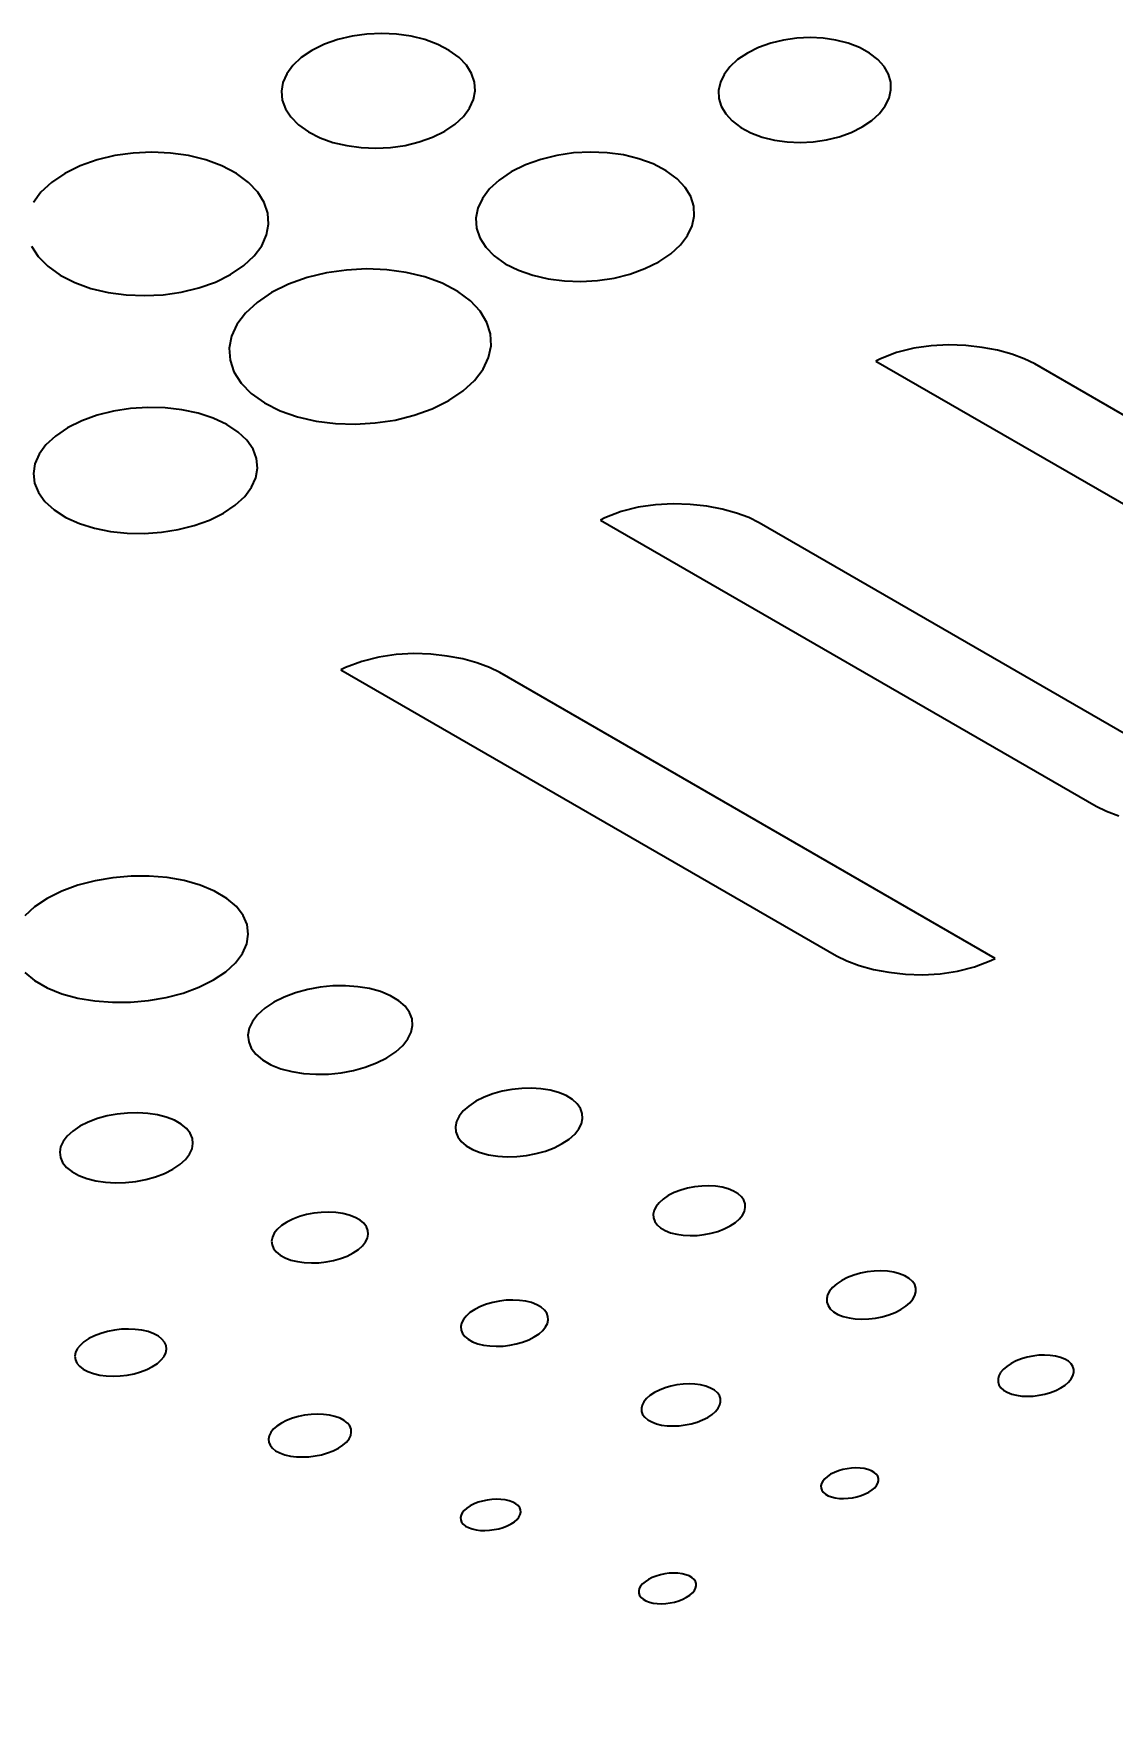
# Model space of a CAD drawing. Header units: inches. Extents: x 5 to 105, y 0 to 80.
# Drawn here: x 66.1529 to 66.3777, y 50.6695 to 51.0174 of the extents above; entities that cross this region are included whole.
import ezdxf

# ---------------------------------------------------------------- set-up
doc = ezdxf.new("R2010")
doc.units = ezdxf.units.IN
doc.header["$MEASUREMENT"] = 0
doc.layers.add('LABEL', color=2, linetype='Continuous')
doc.styles.add('Arial', font='arial.ttf')

msp = doc.modelspace()

# ---------------------------------------------------------------- linework, layer by layer
at = {"layer": 'LABEL'}
for p, q in [((66.21632, 51.01615), (66.21352, 51.01516)), ((66.21929, 51.01685), (66.21632, 51.01615)), ((66.22235, 51.01727), (66.21929, 51.01685)), ((66.22546, 51.01741), (66.22235, 51.01727)), ((66.22855, 51.01726), (66.22546, 51.01741)), ((66.23157, 51.01684), (66.22855, 51.01726)), ((66.23444, 51.01612), (66.23157, 51.01684)), ((66.23713, 51.01513), (66.23444, 51.01612)), ((66.30916, 51.01603), (66.3065, 51.01538)), ((66.31191, 51.01642), (66.30916, 51.01603)), ((66.31468, 51.01654), (66.31191, 51.01642)), ((66.31742, 51.01641), (66.31468, 51.01654)), ((66.32008, 51.01603), (66.31742, 51.01641)), ((66.32261, 51.01538), (66.32008, 51.01603)), ((66.20872, 51.01239), (66.20698, 51.01075)), ((66.21094, 51.01388), (66.20872, 51.01239)), ((66.21352, 51.01516), (66.21094, 51.01388)), ((66.23955, 51.01385), (66.23713, 51.01513)), ((66.24157, 51.01237), (66.23955, 51.01385)), ((66.24312, 51.01076), (66.24157, 51.01237)), ((66.30162, 51.01332), (66.2996, 51.01196)), ((66.30397, 51.01448), (66.30162, 51.01332)), ((66.3065, 51.01538), (66.30397, 51.01448)), ((66.32496, 51.01448), (66.32261, 51.01538)), ((66.32706, 51.01332), (66.32496, 51.01448)), ((66.32881, 51.01197), (66.32706, 51.01332)), ((66.20571, 51.00901), (66.20491, 51.0072)), ((66.20698, 51.01075), (66.20571, 51.00901)), ((66.24418, 51.00904), (66.24312, 51.01076)), ((66.24478, 51.00725), (66.24418, 51.00904)), ((66.29678, 51.00888), (66.296, 51.00723)), ((66.29798, 51.01046), (66.29678, 51.00888)), ((66.2996, 51.01196), (66.29798, 51.01046)), ((66.33012, 51.01049), (66.32881, 51.01197)), ((66.33101, 51.00892), (66.33012, 51.01049)), ((66.33147, 51.00728), (66.33101, 51.00892)), ((66.20491, 51.0072), (66.2046, 51.00536)), ((66.2046, 51.00536), (66.20476, 51.00353)), ((66.24457, 51.00361), (66.24491, 51.00543)), ((66.24491, 51.00543), (66.24478, 51.00725)), ((66.296, 51.00723), (66.29564, 51.00555)), ((66.29564, 51.00555), (66.2957, 51.00388)), ((66.33114, 51.00395), (66.33151, 51.00562)), ((66.33151, 51.00562), (66.33147, 51.00728)), ((66.20476, 51.00353), (66.2054, 51.00173)), ((66.24376, 51.00182), (66.24457, 51.00361)), ((66.2957, 51.00388), (66.29619, 51.00224)), ((66.29619, 51.00224), (66.29711, 51.00066)), ((66.32916, 51.00075), (66.33035, 51.00232)), ((66.33035, 51.00232), (66.33114, 51.00395)), ((66.2054, 51.00173), (66.20652, 51)), ((66.20652, 51), (66.20812, 50.99838)), ((66.20812, 50.99838), (66.2102, 50.99691)), ((66.23859, 50.99703), (66.24077, 50.9985)), ((66.24077, 50.9985), (66.2425, 51.00011)), ((66.2425, 51.00011), (66.24376, 51.00182)), ((66.29711, 51.00066), (66.29846, 50.99918)), ((66.29846, 50.99918), (66.30024, 50.99784)), ((66.32554, 50.99792), (66.32755, 50.99927)), ((66.32755, 50.99927), (66.32916, 51.00075)), ((66.2102, 50.99691), (66.21264, 50.99567)), ((66.21264, 50.99567), (66.21532, 50.99471)), ((66.23328, 50.99479), (66.23605, 50.99577)), ((66.23605, 50.99577), (66.23859, 50.99703)), ((66.30024, 50.99784), (66.30236, 50.9967)), ((66.30236, 50.9967), (66.30471, 50.99582)), ((66.30471, 50.99582), (66.30724, 50.9952)), ((66.30724, 50.9952), (66.30989, 50.99482)), ((66.31536, 50.99484), (66.31808, 50.99523)), ((66.31808, 50.99523), (66.32072, 50.99588)), ((66.32072, 50.99588), (66.32322, 50.99677)), ((66.32322, 50.99677), (66.32554, 50.99792)), ((66.1699, 50.99196), (66.1662, 50.99108)), ((66.17373, 50.99249), (66.1699, 50.99196)), ((66.17761, 50.99266), (66.17373, 50.99249)), ((66.18147, 50.99248), (66.17761, 50.99266)), ((66.18524, 50.99195), (66.18147, 50.99248)), ((66.18883, 50.99106), (66.18524, 50.99195)), ((66.21532, 50.99471), (66.21819, 50.99403)), ((66.21819, 50.99403), (66.22118, 50.99363)), ((66.22118, 50.99363), (66.22425, 50.9935)), ((66.22425, 50.9935), (66.22733, 50.99365)), ((66.22733, 50.99365), (66.23036, 50.99408)), ((66.23036, 50.99408), (66.23328, 50.99479)), ((66.26195, 50.992), (66.25858, 50.99117)), ((66.26542, 50.9925), (66.26195, 50.992)), ((66.26893, 50.99268), (66.26542, 50.9925)), ((66.27241, 50.99254), (66.26893, 50.99268)), ((66.2758, 50.99208), (66.27241, 50.99254)), ((66.27903, 50.9913), (66.2758, 50.99208)), ((66.30989, 50.99482), (66.31261, 50.99471)), ((66.31261, 50.99471), (66.31536, 50.99484)), ((66.15946, 50.98825), (66.15669, 50.98638)), ((66.16269, 50.98984), (66.15946, 50.98825)), ((66.1662, 50.99108), (66.16269, 50.98984)), ((66.19218, 50.98982), (66.18883, 50.99106)), ((66.19522, 50.98823), (66.19218, 50.98982)), ((66.19774, 50.98638), (66.19522, 50.98823)), ((66.25245, 50.98858), (66.24991, 50.98687)), ((66.25539, 50.99003), (66.25245, 50.98858)), ((66.25858, 50.99117), (66.25539, 50.99003)), ((66.28203, 50.99021), (66.27903, 50.9913)), ((66.28473, 50.98879), (66.28203, 50.99021)), ((66.28697, 50.98714), (66.28473, 50.98879)), ((66.15669, 50.98638), (66.15451, 50.98433)), ((66.19967, 50.98436), (66.19774, 50.98638)), ((66.2479, 50.98501), (66.24643, 50.98304)), ((66.24991, 50.98687), (66.2479, 50.98501)), ((66.28866, 50.98533), (66.28697, 50.98714)), ((66.28982, 50.9834), (66.28866, 50.98533)), ((66.15451, 50.98433), (66.15292, 50.98216)), ((66.201, 50.98221), (66.19967, 50.98436)), ((66.20175, 50.97998), (66.201, 50.98221)), ((66.24549, 50.98099), (66.24509, 50.97891)), ((66.24643, 50.98304), (66.24549, 50.98099)), ((66.29044, 50.98139), (66.28982, 50.9834)), ((66.29053, 50.97934), (66.29044, 50.98139)), ((66.20148, 50.97542), (66.20191, 50.9777)), ((66.20191, 50.9777), (66.20175, 50.97998)), ((66.24509, 50.97891), (66.24522, 50.97684)), ((66.2901, 50.97729), (66.29053, 50.97934)), ((66.20048, 50.97319), (66.20148, 50.97542)), ((66.24522, 50.97684), (66.2459, 50.97482)), ((66.2459, 50.97482), (66.24713, 50.97289)), ((66.28767, 50.97334), (66.28914, 50.97528)), ((66.28914, 50.97528), (66.2901, 50.97729)), ((66.15253, 50.97306), (66.15392, 50.97091)), ((66.15392, 50.97091), (66.15592, 50.96889)), ((66.19674, 50.96903), (66.19889, 50.97105)), ((66.19889, 50.97105), (66.20048, 50.97319)), ((66.24713, 50.97289), (66.24889, 50.97108)), ((66.24889, 50.97108), (66.25121, 50.96943)), ((66.28319, 50.96984), (66.28569, 50.97151)), ((66.28569, 50.97151), (66.28767, 50.97334)), ((66.15592, 50.96889), (66.15852, 50.96705)), ((66.15852, 50.96705), (66.16157, 50.9655)), ((66.19083, 50.96562), (66.19401, 50.96719)), ((66.19401, 50.96719), (66.19674, 50.96903)), ((66.21395, 50.96752), (66.20991, 50.96653)), ((66.21811, 50.96812), (66.21395, 50.96752)), ((66.22233, 50.96833), (66.21811, 50.96812)), ((66.22651, 50.96817), (66.22233, 50.96833)), ((66.23057, 50.96762), (66.22651, 50.96817)), ((66.23445, 50.96668), (66.23057, 50.96762)), ((66.25121, 50.96943), (66.25393, 50.96806)), ((66.25393, 50.96806), (66.25693, 50.96701)), ((66.27385, 50.96645), (66.27716, 50.96727)), ((66.27716, 50.96727), (66.2803, 50.9684)), ((66.2803, 50.9684), (66.28319, 50.96984)), ((66.16157, 50.9655), (66.16492, 50.9643)), ((66.16492, 50.9643), (66.16851, 50.96345)), ((66.18372, 50.96352), (66.18738, 50.9644)), ((66.18738, 50.9644), (66.19083, 50.96562)), ((66.20608, 50.96516), (66.20254, 50.96341)), ((66.20991, 50.96653), (66.20608, 50.96516)), ((66.23805, 50.96537), (66.23445, 50.96668)), ((66.24129, 50.96367), (66.23805, 50.96537)), ((66.24397, 50.96169), (66.24129, 50.96367)), ((66.25693, 50.96701), (66.26015, 50.96627)), ((66.26015, 50.96627), (66.26351, 50.96585)), ((66.26351, 50.96585), (66.26696, 50.96574)), ((66.26696, 50.96574), (66.27043, 50.96594)), ((66.27043, 50.96594), (66.27385, 50.96645)), ((66.16851, 50.96345), (66.17225, 50.96295)), ((66.17225, 50.96295), (66.17609, 50.96279)), ((66.17609, 50.96279), (66.17993, 50.96298)), ((66.17993, 50.96298), (66.18372, 50.96352)), ((66.1995, 50.96136), (66.19709, 50.95913)), ((66.20254, 50.96341), (66.1995, 50.96136)), ((66.246, 50.95952), (66.24397, 50.96169)), ((66.19532, 50.95676), (66.1942, 50.95431)), ((66.19709, 50.95913), (66.19532, 50.95676)), ((66.24739, 50.9572), (66.246, 50.95952)), ((66.24813, 50.95479), (66.24739, 50.9572)), ((66.1942, 50.95431), (66.19372, 50.95182)), ((66.24824, 50.95234), (66.24813, 50.95479)), ((66.19372, 50.95182), (66.19389, 50.94933)), ((66.24658, 50.94746), (66.24773, 50.94987)), ((66.24773, 50.94987), (66.24824, 50.95234)), ((66.33271, 50.95091), (66.32932, 50.94959)), ((66.33626, 50.95181), (66.33271, 50.95091)), ((66.33988, 50.95233), (66.33626, 50.95181)), ((66.34352, 50.95251), (66.33988, 50.95233)), ((66.34709, 50.95239), (66.34352, 50.95251)), ((66.35053, 50.95201), (66.34709, 50.95239)), ((66.35375, 50.9514), (66.35053, 50.95201)), ((66.3567, 50.9506), (66.35375, 50.9514)), ((66.35929, 50.94964), (66.3567, 50.9506)), ((66.19389, 50.94933), (66.1947, 50.94691)), ((66.1947, 50.94691), (66.19617, 50.94458)), ((66.24482, 50.94513), (66.24658, 50.94746)), ((66.32932, 50.94959), (66.32839, 50.94916)), ((66.32839, 50.94916), (66.4316, 50.88957)), ((66.36146, 50.94857), (66.35929, 50.94964)), ((66.46464, 50.889), (66.36146, 50.94857)), ((66.19617, 50.94458), (66.19829, 50.94241)), ((66.23944, 50.94092), (66.24244, 50.94293)), ((66.24244, 50.94293), (66.24482, 50.94513)), ((66.17318, 50.93924), (66.16964, 50.9387)), ((66.17678, 50.93948), (66.17318, 50.93924)), ((66.18036, 50.9394), (66.17678, 50.93948)), ((66.18387, 50.939), (66.18036, 50.9394)), ((66.19829, 50.94241), (66.20107, 50.94044)), ((66.20107, 50.94044), (66.20433, 50.9388)), ((66.23597, 50.9392), (66.23944, 50.94092)), ((66.163, 50.93669), (66.16005, 50.93523)), ((66.16622, 50.93785), (66.163, 50.93669)), ((66.16964, 50.9387), (66.16622, 50.93785)), ((66.18722, 50.9383), (66.18387, 50.939)), ((66.19035, 50.93728), (66.18722, 50.9383)), ((66.1932, 50.93594), (66.19035, 50.93728)), ((66.19557, 50.93437), (66.1932, 50.93594)), ((66.20433, 50.9388), (66.20793, 50.93754)), ((66.20793, 50.93754), (66.21179, 50.93665)), ((66.21179, 50.93665), (66.21583, 50.93614)), ((66.21583, 50.93614), (66.21997, 50.93601)), ((66.21997, 50.93601), (66.22413, 50.93625)), ((66.22413, 50.93625), (66.22824, 50.93686)), ((66.22824, 50.93686), (66.23221, 50.93785)), ((66.23221, 50.93785), (66.23597, 50.9392)), ((66.15752, 50.93353), (66.15554, 50.93168)), ((66.16005, 50.93523), (66.15752, 50.93353)), ((66.1974, 50.93264), (66.19557, 50.93437)), ((66.19867, 50.93078), (66.1974, 50.93264)), ((66.15412, 50.92974), (66.15325, 50.92774)), ((66.15554, 50.93168), (66.15412, 50.92974)), ((66.19941, 50.92884), (66.19867, 50.93078)), ((66.1996, 50.92684), (66.19941, 50.92884)), ((66.15325, 50.92774), (66.15294, 50.92571)), ((66.15294, 50.92571), (66.15318, 50.9237)), ((66.19925, 50.92484), (66.1996, 50.92684)), ((66.15318, 50.9237), (66.15397, 50.92174)), ((66.19694, 50.92095), (66.19836, 50.92287)), ((66.19836, 50.92287), (66.19925, 50.92484)), ((66.15397, 50.92174), (66.15532, 50.91988)), ((66.15532, 50.91988), (66.15722, 50.91815)), ((66.19249, 50.91747), (66.19498, 50.91914)), ((66.19498, 50.91914), (66.19694, 50.92095)), ((66.27889, 50.91869), (66.27535, 50.91779)), ((66.28252, 50.91921), (66.27889, 50.91869)), ((66.28616, 50.91939), (66.28252, 50.91921)), ((66.28973, 50.91927), (66.28616, 50.91939)), ((66.29316, 50.91889), (66.28973, 50.91927)), ((66.29639, 50.91828), (66.29316, 50.91889)), ((66.15722, 50.91815), (66.15968, 50.91659)), ((66.15968, 50.91659), (66.16254, 50.9153)), ((66.16254, 50.9153), (66.16567, 50.91432)), ((66.18307, 50.91404), (66.18643, 50.91489)), ((66.18643, 50.91489), (66.1896, 50.91603)), ((66.1896, 50.91603), (66.19249, 50.91747)), ((66.27196, 50.91647), (66.27102, 50.91603)), ((66.27102, 50.91603), (66.37423, 50.85645)), ((66.27535, 50.91779), (66.27196, 50.91647)), ((66.29934, 50.91748), (66.29639, 50.91828)), ((66.30193, 50.91653), (66.29934, 50.91748)), ((66.3041, 50.91546), (66.30193, 50.91653)), ((66.40728, 50.85588), (66.3041, 50.91546)), ((66.16567, 50.91432), (66.16901, 50.91365)), ((66.16901, 50.91365), (66.17249, 50.91329)), ((66.17249, 50.91329), (66.17603, 50.91324)), ((66.17603, 50.91324), (66.17959, 50.91349)), ((66.17959, 50.91349), (66.18307, 50.91404)), ((66.22486, 50.88749), (66.22132, 50.88659)), ((66.22849, 50.88802), (66.22486, 50.88749)), ((66.23213, 50.8882), (66.22849, 50.88802)), ((66.2357, 50.88808), (66.23213, 50.8882)), ((66.23913, 50.8877), (66.2357, 50.88808)), ((66.24236, 50.88709), (66.23913, 50.8877)), ((66.24531, 50.88628), (66.24236, 50.88709)), ((66.21793, 50.88528), (66.21698, 50.88483)), ((66.21698, 50.88483), (66.32019, 50.82525)), ((66.22132, 50.88659), (66.21793, 50.88528)), ((66.2479, 50.88533), (66.24531, 50.88628)), ((66.25007, 50.88426), (66.2479, 50.88533)), ((66.35325, 50.82469), (66.25007, 50.88426)), ((66.37423, 50.85645), (66.37639, 50.85538)), ((66.37639, 50.85538), (66.37898, 50.85443)), ((66.17328, 50.84184), (66.1695, 50.84152)), ((66.17706, 50.84185), (66.17328, 50.84184)), ((66.18076, 50.84154), (66.17706, 50.84185)), ((66.15885, 50.83874), (66.15578, 50.83721)), ((66.16221, 50.83997), (66.15885, 50.83874)), ((66.16579, 50.8409), (66.16221, 50.83997)), ((66.1695, 50.84152), (66.16579, 50.8409)), ((66.18431, 50.84092), (66.18076, 50.84154)), ((66.18764, 50.83997), (66.18431, 50.84092)), ((66.19067, 50.83871), (66.18764, 50.83997)), ((66.19322, 50.83719), (66.19067, 50.83871)), ((66.15316, 50.83545), (66.15112, 50.83357)), ((66.15578, 50.83721), (66.15316, 50.83545)), ((66.1952, 50.8355), (66.19322, 50.83719)), ((66.1966, 50.83367), (66.1952, 50.8355)), ((66.19743, 50.83175), (66.1966, 50.83367)), ((66.19769, 50.82976), (66.19743, 50.83175)), ((66.19738, 50.82775), (66.19769, 50.82976)), ((66.19505, 50.8238), (66.1965, 50.82575)), ((66.1965, 50.82575), (66.19738, 50.82775)), ((66.32019, 50.82525), (66.32235, 50.82418)), ((66.35231, 50.82424), (66.35325, 50.82469)), ((66.15116, 50.82177), (66.15319, 50.82009)), ((66.19044, 50.82021), (66.19303, 50.82194)), ((66.19303, 50.82194), (66.19505, 50.8238)), ((66.32235, 50.82418), (66.32494, 50.82323)), ((66.32494, 50.82323), (66.32788, 50.82243)), ((66.32788, 50.82243), (66.33111, 50.82182)), ((66.33111, 50.82182), (66.33454, 50.82144)), ((66.33454, 50.82144), (66.33811, 50.82132)), ((66.33811, 50.82132), (66.34175, 50.82151)), ((66.34175, 50.82151), (66.34537, 50.82203)), ((66.34537, 50.82203), (66.34892, 50.82293)), ((66.34892, 50.82293), (66.35231, 50.82424)), ((66.15319, 50.82009), (66.15581, 50.81858)), ((66.15581, 50.81858), (66.15886, 50.81735)), ((66.18057, 50.81655), (66.1841, 50.81748)), ((66.1841, 50.81748), (66.18741, 50.8187)), ((66.18741, 50.8187), (66.19044, 50.82021)), ((66.20754, 50.81755), (66.20517, 50.81666)), ((66.21006, 50.81823), (66.20754, 50.81755)), ((66.21266, 50.8187), (66.21006, 50.81823)), ((66.2153, 50.81896), (66.21266, 50.8187)), ((66.21793, 50.819), (66.2153, 50.81896)), ((66.22049, 50.81882), (66.21793, 50.819)), ((66.22294, 50.81841), (66.22049, 50.81882)), ((66.22523, 50.81778), (66.22294, 50.81841)), ((66.2273, 50.81693), (66.22523, 50.81778)), ((66.15886, 50.81735), (66.16219, 50.81644)), ((66.16219, 50.81644), (66.16573, 50.81585)), ((66.16573, 50.81585), (66.16941, 50.81557)), ((66.16941, 50.81557), (66.17315, 50.81559)), ((66.17315, 50.81559), (66.1769, 50.81592)), ((66.1769, 50.81592), (66.18057, 50.81655)), ((66.2011, 50.81431), (66.19963, 50.81298)), ((66.20298, 50.81556), (66.2011, 50.81431)), ((66.20517, 50.81666), (66.20298, 50.81556)), ((66.22903, 50.8159), (66.2273, 50.81693)), ((66.23035, 50.81473), (66.22903, 50.8159)), ((66.23127, 50.81347), (66.23035, 50.81473)), ((66.19856, 50.81159), (66.19789, 50.81017)), ((66.19963, 50.81298), (66.19856, 50.81159)), ((66.23179, 50.81213), (66.23127, 50.81347)), ((66.23162, 50.80934), (66.2319, 50.81075)), ((66.2319, 50.81075), (66.23179, 50.81213)), ((66.19789, 50.81017), (66.19762, 50.80875)), ((66.19762, 50.80875), (66.19777, 50.80735)), ((66.19777, 50.80735), (66.19831, 50.80601)), ((66.22987, 50.80656), (66.23094, 50.80793)), ((66.23094, 50.80793), (66.23162, 50.80934)), ((66.19831, 50.80601), (66.19927, 50.80474)), ((66.19927, 50.80474), (66.20063, 50.80358)), ((66.20063, 50.80358), (66.2024, 50.80255)), ((66.22439, 50.80292), (66.22655, 50.80401)), ((66.22655, 50.80401), (66.22841, 50.80524)), ((66.22841, 50.80524), (66.22987, 50.80656)), ((66.2024, 50.80255), (66.20448, 50.80172)), ((66.20448, 50.80172), (66.20677, 50.80112)), ((66.20677, 50.80112), (66.20921, 50.80074)), ((66.20921, 50.80074), (66.21176, 50.80057)), ((66.21176, 50.80057), (66.21437, 50.80062)), ((66.21437, 50.80062), (66.21699, 50.80089)), ((66.21699, 50.80089), (66.21956, 50.80136)), ((66.21956, 50.80136), (66.22205, 50.80204)), ((66.22205, 50.80204), (66.22439, 50.80292)), ((66.25058, 50.79703), (66.24863, 50.79649)), ((66.25259, 50.79741), (66.25058, 50.79703)), ((66.25463, 50.79762), (66.25259, 50.79741)), ((66.25666, 50.79766), (66.25463, 50.79762)), ((66.25864, 50.79754), (66.25666, 50.79766)), ((66.26052, 50.79724), (66.25864, 50.79754)), ((66.26227, 50.79677), (66.26052, 50.79724)), ((66.26386, 50.79612), (66.26227, 50.79677)), ((66.24361, 50.79396), (66.24245, 50.79293)), ((66.24508, 50.79494), (66.24361, 50.79396)), ((66.24678, 50.7958), (66.24508, 50.79494)), ((66.24863, 50.79649), (66.24678, 50.7958)), ((66.26517, 50.79533), (66.26386, 50.79612)), ((66.26617, 50.79443), (66.26517, 50.79533)), ((66.26686, 50.79346), (66.26617, 50.79443)), ((66.26724, 50.79243), (66.26686, 50.79346)), ((66.16261, 50.78974), (66.16111, 50.78875)), ((66.16436, 50.79062), (66.16261, 50.78974)), ((66.16626, 50.79134), (66.16436, 50.79062)), ((66.16829, 50.79189), (66.16626, 50.79134)), ((66.17039, 50.79227), (66.16829, 50.79189)), ((66.17253, 50.79249), (66.17039, 50.79227)), ((66.17466, 50.79254), (66.17253, 50.79249)), ((66.17674, 50.79241), (66.17466, 50.79254)), ((66.17874, 50.79211), (66.17674, 50.79241)), ((66.1806, 50.79164), (66.17874, 50.79211)), ((66.1823, 50.79098), (66.1806, 50.79164)), ((66.18372, 50.79017), (66.1823, 50.79098)), ((66.18482, 50.78927), (66.18372, 50.79017)), ((66.24106, 50.79075), (66.24083, 50.78965)), ((66.24083, 50.78965), (66.24092, 50.78858)), ((66.2416, 50.79185), (66.24106, 50.79075)), ((66.24245, 50.79293), (66.2416, 50.79185)), ((66.26652, 50.78918), (66.26707, 50.79027)), ((66.26707, 50.79027), (66.26731, 50.79136)), ((66.26731, 50.79136), (66.26724, 50.79243)), ((66.1591, 50.78658), (66.15859, 50.78546)), ((66.15994, 50.78769), (66.1591, 50.78658)), ((66.16111, 50.78875), (66.15994, 50.78769)), ((66.18559, 50.78828), (66.18482, 50.78927)), ((66.18604, 50.78722), (66.18559, 50.78828)), ((66.18596, 50.78501), (66.18616, 50.78613)), ((66.18616, 50.78613), (66.18604, 50.78722)), ((66.24092, 50.78858), (66.24132, 50.78754)), ((66.24132, 50.78754), (66.24203, 50.78657)), ((66.24203, 50.78657), (66.24306, 50.78567)), ((66.26138, 50.78527), (66.26307, 50.78612)), ((66.26307, 50.78612), (66.26452, 50.78708)), ((66.26452, 50.78708), (66.26567, 50.78811)), ((66.26567, 50.78811), (66.26652, 50.78918)), ((66.15859, 50.78546), (66.1584, 50.78434)), ((66.1584, 50.78434), (66.15854, 50.78323)), ((66.15854, 50.78323), (66.15901, 50.78218)), ((66.18344, 50.78175), (66.1846, 50.7828)), ((66.1846, 50.7828), (66.18544, 50.7839)), ((66.18544, 50.7839), (66.18596, 50.78501)), ((66.24306, 50.78567), (66.24441, 50.78489)), ((66.24441, 50.78489), (66.24599, 50.78425)), ((66.24599, 50.78425), (66.24774, 50.78379)), ((66.24774, 50.78379), (66.24962, 50.78351)), ((66.24962, 50.78351), (66.25158, 50.78339)), ((66.25158, 50.78339), (66.2536, 50.78344)), ((66.2536, 50.78344), (66.25562, 50.78366)), ((66.25562, 50.78366), (66.25762, 50.78404)), ((66.25762, 50.78404), (66.25955, 50.78457)), ((66.25955, 50.78457), (66.26138, 50.78527)), ((66.15901, 50.78218), (66.1598, 50.78118)), ((66.1598, 50.78118), (66.16093, 50.78028)), ((66.16093, 50.78028), (66.16238, 50.77948)), ((66.16238, 50.77948), (66.16408, 50.77884)), ((66.17633, 50.77864), (66.17834, 50.77919)), ((66.17834, 50.77919), (66.18023, 50.7799)), ((66.18023, 50.7799), (66.18196, 50.78077)), ((66.18196, 50.78077), (66.18344, 50.78175)), ((66.16408, 50.77884), (66.16595, 50.77837)), ((66.16595, 50.77837), (66.16794, 50.77808)), ((66.16794, 50.77808), (66.17001, 50.77797)), ((66.17001, 50.77797), (66.17213, 50.77802)), ((66.17213, 50.77802), (66.17425, 50.77825)), ((66.17425, 50.77825), (66.17633, 50.77864)), ((66.28641, 50.77592), (66.28516, 50.77529)), ((66.28776, 50.77644), (66.28641, 50.77592)), ((66.28918, 50.77684), (66.28776, 50.77644)), ((66.29064, 50.77712), (66.28918, 50.77684)), ((66.29212, 50.77728), (66.29064, 50.77712)), ((66.29358, 50.77732), (66.29212, 50.77728)), ((66.29501, 50.77724), (66.29358, 50.77732)), ((66.29636, 50.77703), (66.29501, 50.77724)), ((66.29762, 50.7767), (66.29636, 50.77703)), ((66.29875, 50.77624), (66.29762, 50.7767)), ((66.29969, 50.77567), (66.29875, 50.77624)), ((66.28219, 50.77224), (66.28201, 50.77145)), ((66.2826, 50.77304), (66.28219, 50.77224)), ((66.28323, 50.77382), (66.2826, 50.77304)), ((66.28409, 50.77458), (66.28323, 50.77382)), ((66.28516, 50.77529), (66.28409, 50.77458)), ((66.30041, 50.77503), (66.29969, 50.77567)), ((66.3009, 50.77432), (66.30041, 50.77503)), ((66.30116, 50.77358), (66.3009, 50.77432)), ((66.30101, 50.77201), (66.30119, 50.7728)), ((66.30119, 50.7728), (66.30116, 50.77358)), ((66.20458, 50.76904), (66.20372, 50.76826)), ((66.20568, 50.76977), (66.20458, 50.76904)), ((66.20696, 50.77041), (66.20568, 50.76977)), ((66.20835, 50.77093), (66.20696, 50.77041)), ((66.20981, 50.77134), (66.20835, 50.77093)), ((66.21134, 50.77163), (66.20981, 50.77134)), ((66.21288, 50.7718), (66.21134, 50.77163)), ((66.21442, 50.77185), (66.21288, 50.7718)), ((66.21593, 50.77177), (66.21442, 50.77185)), ((66.21736, 50.77156), (66.21593, 50.77177)), ((66.21871, 50.77122), (66.21736, 50.77156)), ((66.21993, 50.77075), (66.21871, 50.77122)), ((66.22095, 50.77017), (66.21993, 50.77075)), ((66.22173, 50.76952), (66.22095, 50.77017)), ((66.22227, 50.76881), (66.22173, 50.76952)), ((66.22258, 50.76804), (66.22227, 50.76881)), ((66.28201, 50.77145), (66.28205, 50.77067)), ((66.28205, 50.77067), (66.28232, 50.76992)), ((66.28232, 50.76992), (66.28282, 50.76922)), ((66.28282, 50.76922), (66.28355, 50.76858)), ((66.29681, 50.76836), (66.29805, 50.76898)), ((66.29805, 50.76898), (66.29912, 50.76969)), ((66.29912, 50.76969), (66.29996, 50.77044)), ((66.29996, 50.77044), (66.30059, 50.77121)), ((66.30059, 50.77121), (66.30101, 50.77201)), ((66.2027, 50.76665), (66.20254, 50.76583)), ((66.20254, 50.76583), (66.20263, 50.76504)), ((66.20309, 50.76746), (66.2027, 50.76665)), ((66.20372, 50.76826), (66.20309, 50.76746)), ((66.22146, 50.76483), (66.22209, 50.76563)), ((66.22209, 50.76563), (66.22249, 50.76644)), ((66.22249, 50.76644), (66.22265, 50.76725)), ((66.22265, 50.76725), (66.22258, 50.76804)), ((66.28355, 50.76858), (66.2845, 50.76801)), ((66.2845, 50.76801), (66.28564, 50.76756)), ((66.28564, 50.76756), (66.2869, 50.76723)), ((66.2869, 50.76723), (66.28826, 50.76703)), ((66.28826, 50.76703), (66.28968, 50.76695)), ((66.28968, 50.76695), (66.29114, 50.76699)), ((66.29114, 50.76699), (66.29261, 50.76716)), ((66.29261, 50.76716), (66.29406, 50.76744)), ((66.29406, 50.76744), (66.29547, 50.76784)), ((66.29547, 50.76784), (66.29681, 50.76836)), ((66.20263, 50.76504), (66.20295, 50.76427)), ((66.20295, 50.76427), (66.2035, 50.76356)), ((66.2035, 50.76356), (66.2043, 50.7629)), ((66.2043, 50.7629), (66.20534, 50.76233)), ((66.20534, 50.76233), (66.20656, 50.76187)), ((66.20656, 50.76187), (66.2079, 50.76154)), ((66.21389, 50.76148), (66.21541, 50.76177)), ((66.21541, 50.76177), (66.21687, 50.76218)), ((66.21687, 50.76218), (66.21824, 50.76271)), ((66.21824, 50.76271), (66.21951, 50.76334)), ((66.21951, 50.76334), (66.2206, 50.76407)), ((66.2206, 50.76407), (66.22146, 50.76483)), ((66.2079, 50.76154), (66.20933, 50.76133)), ((66.20933, 50.76133), (66.21083, 50.76126)), ((66.21083, 50.76126), (66.21236, 50.76131)), ((66.21236, 50.76131), (66.21389, 50.76148)), ((66.32381, 50.75871), (66.3225, 50.75821)), ((66.32518, 50.75911), (66.32381, 50.75871)), ((66.3266, 50.75939), (66.32518, 50.75911)), ((66.32803, 50.75956), (66.3266, 50.75939)), ((66.32945, 50.75961), (66.32803, 50.75956)), ((66.33082, 50.75954), (66.32945, 50.75961)), ((66.33213, 50.75934), (66.33082, 50.75954)), ((66.33334, 50.75903), (66.33213, 50.75934)), ((66.33443, 50.75859), (66.33334, 50.75903)), ((66.33533, 50.75804), (66.33443, 50.75859)), ((66.31876, 50.7554), (66.31834, 50.75462)), ((66.31938, 50.75616), (66.31876, 50.7554)), ((66.32023, 50.7569), (66.31938, 50.75616)), ((66.32128, 50.75759), (66.32023, 50.7569)), ((66.3225, 50.75821), (66.32128, 50.75759)), ((66.33601, 50.75743), (66.33533, 50.75804)), ((66.33647, 50.75675), (66.33601, 50.75743)), ((66.3367, 50.75603), (66.33647, 50.75675)), ((66.33652, 50.75451), (66.33672, 50.75527)), ((66.33672, 50.75527), (66.3367, 50.75603)), ((66.24485, 50.75158), (66.24385, 50.75092)), ((66.24603, 50.75217), (66.24485, 50.75158)), ((66.2473, 50.75266), (66.24603, 50.75217)), ((66.24864, 50.75304), (66.2473, 50.75266)), ((66.25002, 50.75332), (66.24864, 50.75304)), ((66.25142, 50.75348), (66.25002, 50.75332)), ((66.25281, 50.75353), (66.25142, 50.75348)), ((66.25417, 50.75346), (66.25281, 50.75353)), ((66.25547, 50.75328), (66.25417, 50.75346)), ((66.25667, 50.75299), (66.25547, 50.75328)), ((66.25776, 50.75257), (66.25667, 50.75299)), ((66.25867, 50.75205), (66.25776, 50.75257)), ((66.25936, 50.75146), (66.25867, 50.75205)), ((66.25984, 50.75081), (66.25936, 50.75146)), ((66.31834, 50.75462), (66.31815, 50.75385)), ((66.31815, 50.75385), (66.31817, 50.7531)), ((66.31817, 50.7531), (66.31842, 50.75237)), ((66.31842, 50.75237), (66.31888, 50.7517)), ((66.31888, 50.7517), (66.31957, 50.75108)), ((66.33239, 50.75095), (66.3336, 50.75156)), ((66.3336, 50.75156), (66.33464, 50.75225)), ((66.33464, 50.75225), (66.33548, 50.75298)), ((66.33548, 50.75298), (66.33611, 50.75374)), ((66.33611, 50.75374), (66.33652, 50.75451)), ((66.2421, 50.74875), (66.24195, 50.74801)), ((66.24195, 50.74801), (66.242, 50.74729)), ((66.24247, 50.74949), (66.2421, 50.74875)), ((66.24306, 50.75021), (66.24247, 50.74949)), ((66.24385, 50.75092), (66.24306, 50.75021)), ((66.25903, 50.74721), (66.25961, 50.74793)), ((66.25961, 50.74793), (66.25999, 50.74867)), ((66.2601, 50.75012), (66.25984, 50.75081)), ((66.25999, 50.74867), (66.26015, 50.7494)), ((66.26015, 50.7494), (66.2601, 50.75012)), ((66.31957, 50.75108), (66.32049, 50.75054)), ((66.32049, 50.75054), (66.32158, 50.75011)), ((66.32158, 50.75011), (66.3228, 50.7498)), ((66.3228, 50.7498), (66.3241, 50.74961)), ((66.3241, 50.74961), (66.32548, 50.74954)), ((66.32548, 50.74954), (66.32689, 50.7496)), ((66.32689, 50.7496), (66.32831, 50.74977)), ((66.32831, 50.74977), (66.32972, 50.75005)), ((66.32972, 50.75005), (66.33109, 50.75044)), ((66.33109, 50.75044), (66.33239, 50.75095)), ((66.16344, 50.74482), (66.16264, 50.7441)), ((66.16446, 50.7455), (66.16344, 50.74482)), ((66.16566, 50.7461), (66.16446, 50.7455)), ((66.16697, 50.7466), (66.16566, 50.7461)), ((66.16836, 50.74699), (66.16697, 50.7466)), ((66.1698, 50.74727), (66.16836, 50.74699)), ((66.17126, 50.74744), (66.1698, 50.74727)), ((66.17272, 50.74749), (66.17126, 50.74744)), ((66.17415, 50.74743), (66.17272, 50.74749)), ((66.17552, 50.74725), (66.17415, 50.74743)), ((66.1768, 50.74695), (66.17552, 50.74725)), ((66.17798, 50.74653), (66.1768, 50.74695)), ((66.17896, 50.746), (66.17798, 50.74653)), ((66.17971, 50.7454), (66.17896, 50.746)), ((66.18024, 50.74475), (66.17971, 50.7454)), ((66.18055, 50.74404), (66.18024, 50.74475)), ((66.242, 50.74729), (66.24228, 50.7466)), ((66.24228, 50.7466), (66.24276, 50.74595)), ((66.24276, 50.74595), (66.24347, 50.74536)), ((66.24347, 50.74536), (66.24439, 50.74485)), ((66.24439, 50.74485), (66.24549, 50.74444)), ((66.24549, 50.74444), (66.24669, 50.74414)), ((66.25212, 50.74413), (66.25349, 50.7444)), ((66.25349, 50.7444), (66.25482, 50.74478)), ((66.25482, 50.74478), (66.25608, 50.74526)), ((66.25608, 50.74526), (66.25724, 50.74585)), ((66.25724, 50.74585), (66.25824, 50.74651)), ((66.25824, 50.74651), (66.25903, 50.74721)), ((66.1617, 50.7426), (66.16157, 50.74185)), ((66.16157, 50.74185), (66.16167, 50.74111)), ((66.16167, 50.74111), (66.16199, 50.74041)), ((66.16206, 50.74336), (66.1617, 50.7426)), ((66.16264, 50.7441), (66.16206, 50.74336)), ((66.17877, 50.74035), (66.17957, 50.74106)), ((66.17957, 50.74106), (66.18015, 50.7418)), ((66.18015, 50.7418), (66.1805, 50.74256)), ((66.1805, 50.74256), (66.18064, 50.74331)), ((66.18064, 50.74331), (66.18055, 50.74404)), ((66.24669, 50.74414), (66.24799, 50.74397)), ((66.24799, 50.74397), (66.24934, 50.74391)), ((66.24934, 50.74391), (66.25073, 50.74396)), ((66.25073, 50.74396), (66.25212, 50.74413)), ((66.3587, 50.74128), (66.35758, 50.74084)), ((66.35988, 50.74162), (66.3587, 50.74128)), ((66.36109, 50.74187), (66.35988, 50.74162)), ((66.36231, 50.74202), (66.36109, 50.74187)), ((66.36351, 50.74207), (66.36231, 50.74202)), ((66.36468, 50.74201), (66.36351, 50.74207)), ((66.36579, 50.74186), (66.36468, 50.74201)), ((66.36681, 50.74159), (66.36579, 50.74186)), ((66.36773, 50.74122), (66.36681, 50.74159)), ((66.36848, 50.74077), (66.36773, 50.74122)), ((66.16199, 50.74041), (66.16253, 50.73975)), ((66.16253, 50.73975), (66.1633, 50.73915)), ((66.1633, 50.73915), (66.16429, 50.73863)), ((66.16429, 50.73863), (66.16546, 50.73821)), ((66.16546, 50.73821), (66.16674, 50.73791)), ((66.16674, 50.73791), (66.16811, 50.73774)), ((66.16811, 50.73774), (66.16953, 50.73768)), ((66.16953, 50.73768), (66.17099, 50.73774)), ((66.17099, 50.73774), (66.17244, 50.7379)), ((66.17244, 50.7379), (66.17388, 50.73819)), ((66.17388, 50.73819), (66.17526, 50.73857)), ((66.17526, 50.73857), (66.17656, 50.73907)), ((66.17656, 50.73907), (66.17775, 50.73967)), ((66.17775, 50.73967), (66.17877, 50.74035)), ((66.354, 50.73777), (66.35382, 50.73711)), ((66.35436, 50.73843), (66.354, 50.73777)), ((66.35491, 50.73908), (66.35436, 50.73843)), ((66.35563, 50.73971), (66.35491, 50.73908)), ((66.35654, 50.74031), (66.35563, 50.73971)), ((66.35758, 50.74084), (66.35654, 50.74031)), ((66.36905, 50.74025), (66.36848, 50.74077)), ((66.36943, 50.73967), (66.36905, 50.74025)), ((66.36906, 50.73711), (66.36943, 50.73777)), ((66.36961, 50.73906), (66.36943, 50.73967)), ((66.36943, 50.73777), (66.36961, 50.73842)), ((66.36961, 50.73842), (66.36961, 50.73906)), ((66.28225, 50.73425), (66.28133, 50.73364)), ((66.28332, 50.73479), (66.28225, 50.73425)), ((66.28448, 50.73524), (66.28332, 50.73479)), ((66.28569, 50.73559), (66.28448, 50.73524)), ((66.28695, 50.73584), (66.28569, 50.73559)), ((66.28822, 50.736), (66.28695, 50.73584)), ((66.28948, 50.73605), (66.28822, 50.736)), ((66.2907, 50.736), (66.28948, 50.73605)), ((66.29187, 50.73584), (66.2907, 50.736)), ((66.29296, 50.73558), (66.29187, 50.73584)), ((66.29394, 50.7352), (66.29296, 50.73558)), ((66.29476, 50.73474), (66.29394, 50.7352)), ((66.29538, 50.73421), (66.29476, 50.73474)), ((66.2958, 50.73363), (66.29538, 50.73421)), ((66.35382, 50.73711), (66.35382, 50.73647)), ((66.35382, 50.73647), (66.35402, 50.73586)), ((66.35402, 50.73586), (66.3544, 50.73528)), ((66.3544, 50.73528), (66.35498, 50.73476)), ((66.35498, 50.73476), (66.35575, 50.73431)), ((66.35575, 50.73431), (66.35667, 50.73394)), ((66.35667, 50.73394), (66.35769, 50.73369)), ((66.36237, 50.73369), (66.36357, 50.73393)), ((66.36357, 50.73393), (66.36474, 50.73428)), ((66.36474, 50.73428), (66.36585, 50.73471)), ((66.36585, 50.73471), (66.36689, 50.73524)), ((66.36689, 50.73524), (66.36779, 50.73583)), ((66.36779, 50.73583), (66.36852, 50.73646)), ((66.36852, 50.73646), (66.36906, 50.73711)), ((66.2797, 50.73166), (66.27954, 50.73099)), ((66.27954, 50.73099), (66.27958, 50.73034)), ((66.28005, 50.73233), (66.2797, 50.73166)), ((66.2806, 50.733), (66.28005, 50.73233)), ((66.28133, 50.73364), (66.2806, 50.733)), ((66.29501, 50.73035), (66.29555, 50.73101)), ((66.29555, 50.73101), (66.2959, 50.73168)), ((66.29603, 50.733), (66.2958, 50.73363)), ((66.2959, 50.73168), (66.29606, 50.73235)), ((66.29606, 50.73235), (66.29603, 50.733)), ((66.35769, 50.73369), (66.35879, 50.73353)), ((66.35879, 50.73353), (66.35996, 50.73348)), ((66.35996, 50.73348), (66.36115, 50.73354)), ((66.36115, 50.73354), (66.36237, 50.73369)), ((66.20363, 50.72728), (66.20289, 50.72663)), ((66.20457, 50.72791), (66.20363, 50.72728)), ((66.20566, 50.72846), (66.20457, 50.72791)), ((66.20686, 50.72892), (66.20566, 50.72846)), ((66.20812, 50.72928), (66.20686, 50.72892)), ((66.20942, 50.72954), (66.20812, 50.72928)), ((66.21075, 50.7297), (66.20942, 50.72954)), ((66.21207, 50.72976), (66.21075, 50.7297)), ((66.21336, 50.72971), (66.21207, 50.72976)), ((66.21459, 50.72955), (66.21336, 50.72971)), ((66.21574, 50.72929), (66.21459, 50.72955)), ((66.21679, 50.72891), (66.21574, 50.72929)), ((66.21767, 50.72844), (66.21679, 50.72891)), ((66.21834, 50.7279), (66.21767, 50.72844)), ((66.21881, 50.72731), (66.21834, 50.7279)), ((66.21908, 50.72667), (66.21881, 50.72731)), ((66.27958, 50.73034), (66.27981, 50.72971)), ((66.27981, 50.72971), (66.28024, 50.72913)), ((66.28024, 50.72913), (66.28087, 50.7286)), ((66.28087, 50.7286), (66.2817, 50.72813)), ((66.2817, 50.72813), (66.28268, 50.72776)), ((66.28268, 50.72776), (66.28376, 50.7275)), ((66.28376, 50.7275), (66.28493, 50.72735)), ((66.28493, 50.72735), (66.28615, 50.7273)), ((66.28615, 50.7273), (66.28741, 50.72735)), ((66.28741, 50.72735), (66.28868, 50.72751)), ((66.28868, 50.72751), (66.28993, 50.72776)), ((66.28993, 50.72776), (66.29115, 50.72811)), ((66.29115, 50.72811), (66.2923, 50.72856)), ((66.2923, 50.72856), (66.29336, 50.7291)), ((66.29336, 50.7291), (66.29428, 50.72971)), ((66.29428, 50.72971), (66.29501, 50.73035)), ((66.20201, 50.72526), (66.20187, 50.72458)), ((66.20187, 50.72458), (66.20194, 50.72391)), ((66.20194, 50.72391), (66.20221, 50.72328)), ((66.20235, 50.72595), (66.20201, 50.72526)), ((66.20289, 50.72663), (66.20235, 50.72595)), ((66.21739, 50.72331), (66.21813, 50.72396)), ((66.21813, 50.72396), (66.21867, 50.72464)), ((66.21867, 50.72464), (66.21901, 50.72533)), ((66.21901, 50.72533), (66.21914, 50.72601)), ((66.21914, 50.72601), (66.21908, 50.72667)), ((66.20221, 50.72328), (66.20269, 50.72268)), ((66.20269, 50.72268), (66.20337, 50.72214)), ((66.20337, 50.72214), (66.20426, 50.72168)), ((66.20426, 50.72168), (66.2053, 50.7213)), ((66.2053, 50.7213), (66.20645, 50.72104)), ((66.20645, 50.72104), (66.20769, 50.72089)), ((66.20769, 50.72089), (66.20898, 50.72084)), ((66.20898, 50.72084), (66.21029, 50.7209)), ((66.21029, 50.7209), (66.21162, 50.72106)), ((66.21162, 50.72106), (66.21292, 50.72132)), ((66.21292, 50.72132), (66.21418, 50.72168)), ((66.21418, 50.72168), (66.21537, 50.72214)), ((66.21537, 50.72214), (66.21646, 50.72269)), ((66.21646, 50.72269), (66.21739, 50.72331)), ((66.31828, 50.71678), (66.31774, 50.71631)), ((66.31896, 50.71723), (66.31828, 50.71678)), ((66.31974, 50.71762), (66.31896, 50.71723)), ((66.32058, 50.71795), (66.31974, 50.71762)), ((66.32147, 50.71821), (66.32058, 50.71795)), ((66.32238, 50.7184), (66.32147, 50.71821)), ((66.3233, 50.71851), (66.32238, 50.7184)), ((66.32422, 50.71856), (66.3233, 50.71851)), ((66.32511, 50.71853), (66.32422, 50.71856)), ((66.32595, 50.71842), (66.32511, 50.71853)), ((66.32674, 50.71823), (66.32595, 50.71842)), ((66.32744, 50.71796), (66.32674, 50.71823)), ((66.32803, 50.71763), (66.32744, 50.71796)), ((66.32847, 50.71725), (66.32803, 50.71763)), ((66.32877, 50.71683), (66.32847, 50.71725)), ((66.32892, 50.71637), (66.32877, 50.71683)), ((66.31707, 50.71533), (66.31695, 50.71484)), ((66.31695, 50.71484), (66.31696, 50.71437)), ((66.31696, 50.71437), (66.31712, 50.71392)), ((66.31734, 50.71582), (66.31707, 50.71533)), ((66.31712, 50.71392), (66.31742, 50.71349)), ((66.31774, 50.71631), (66.31734, 50.71582)), ((66.31742, 50.71349), (66.31787, 50.71311)), ((66.31787, 50.71311), (66.31845, 50.71278)), ((66.3253, 50.71281), (66.32614, 50.71314)), ((66.32614, 50.71314), (66.32693, 50.71353)), ((66.32693, 50.71353), (66.3276, 50.71398)), ((66.3276, 50.71398), (66.32814, 50.71444)), ((66.32814, 50.71444), (66.32854, 50.71493)), ((66.32854, 50.71493), (66.32881, 50.71541)), ((66.32881, 50.71541), (66.32893, 50.7159)), ((66.32893, 50.7159), (66.32892, 50.71637)), ((66.24265, 50.70971), (66.24225, 50.70922)), ((66.2432, 50.7102), (66.24265, 50.70971)), ((66.24389, 50.71065), (66.2432, 50.7102)), ((66.2447, 50.71106), (66.24389, 50.71065)), ((66.24557, 50.7114), (66.2447, 50.71106)), ((66.24649, 50.71166), (66.24557, 50.7114)), ((66.24744, 50.71186), (66.24649, 50.71166)), ((66.2484, 50.71198), (66.24744, 50.71186)), ((66.24936, 50.71202), (66.2484, 50.71198)), ((66.25029, 50.71199), (66.24936, 50.71202)), ((66.25118, 50.71189), (66.25029, 50.71199)), ((66.25201, 50.7117), (66.25118, 50.71189)), ((66.25276, 50.71143), (66.25201, 50.7117)), ((66.25339, 50.71109), (66.25276, 50.71143)), ((66.25387, 50.7107), (66.25339, 50.71109)), ((66.2542, 50.71027), (66.25387, 50.7107)), ((66.25438, 50.70981), (66.2542, 50.71027)), ((66.25442, 50.70933), (66.25438, 50.70981)), ((66.31845, 50.71278), (66.31916, 50.71251)), ((66.31916, 50.71251), (66.31994, 50.71233)), ((66.31994, 50.71233), (66.32079, 50.71222)), ((66.32079, 50.71222), (66.32167, 50.71219)), ((66.32167, 50.71219), (66.32258, 50.71223)), ((66.32258, 50.71223), (66.32351, 50.71235)), ((66.32351, 50.71235), (66.32442, 50.71254)), ((66.32442, 50.71254), (66.3253, 50.71281)), ((66.242, 50.70872), (66.24189, 50.70822)), ((66.24189, 50.70822), (66.24193, 50.70773)), ((66.24193, 50.70773), (66.24211, 50.70727)), ((66.24225, 50.70922), (66.242, 50.70872)), ((66.24211, 50.70727), (66.24245, 50.70684)), ((66.24245, 50.70684), (66.24293, 50.70645)), ((66.24293, 50.70645), (66.24356, 50.70612)), ((66.24356, 50.70612), (66.24431, 50.70585)), ((66.24983, 50.7059), (66.25075, 50.70617)), ((66.25075, 50.70617), (66.25162, 50.7065)), ((66.25162, 50.7065), (66.25242, 50.70691)), ((66.25242, 50.70691), (66.25311, 50.70736)), ((66.25311, 50.70736), (66.25365, 50.70784)), ((66.25365, 50.70784), (66.25405, 50.70833)), ((66.25405, 50.70833), (66.25431, 50.70883)), ((66.25431, 50.70883), (66.25442, 50.70933)), ((66.24431, 50.70585), (66.24514, 50.70567)), ((66.24514, 50.70567), (66.24604, 50.70556)), ((66.24604, 50.70556), (66.24697, 50.70553)), ((66.24697, 50.70553), (66.24792, 50.70558)), ((66.24792, 50.70558), (66.24889, 50.7057)), ((66.24889, 50.7057), (66.24983, 50.7059)), ((66.28178, 50.69571), (66.281, 50.69531)), ((66.28263, 50.69604), (66.28178, 50.69571)), ((66.28352, 50.6963), (66.28263, 50.69604)), ((66.28443, 50.69649), (66.28352, 50.6963)), ((66.28536, 50.69661), (66.28443, 50.69649)), ((66.28627, 50.69665), (66.28536, 50.69661)), ((66.28716, 50.69662), (66.28627, 50.69665)), ((66.28801, 50.69651), (66.28716, 50.69662)), ((66.28879, 50.69632), (66.28801, 50.69651)), ((66.28949, 50.69605), (66.28879, 50.69632)), ((66.29007, 50.69572), (66.28949, 50.69605)), ((66.29051, 50.69534), (66.29007, 50.69572)), ((66.27912, 50.69342), (66.27899, 50.69293)), ((66.27899, 50.69293), (66.27901, 50.69246)), ((66.27901, 50.69246), (66.27917, 50.692)), ((66.27938, 50.69391), (66.27912, 50.69342)), ((66.27978, 50.69439), (66.27938, 50.69391)), ((66.28032, 50.69486), (66.27978, 50.69439)), ((66.281, 50.69531), (66.28032, 50.69486)), ((66.28964, 50.69206), (66.29018, 50.69253)), ((66.29018, 50.69253), (66.29059, 50.69301)), ((66.29081, 50.69491), (66.29051, 50.69534)), ((66.29059, 50.69301), (66.29085, 50.6935)), ((66.29096, 50.69446), (66.29081, 50.69491)), ((66.29085, 50.6935), (66.29098, 50.69399)), ((66.29098, 50.69399), (66.29096, 50.69446)), ((66.27917, 50.692), (66.27947, 50.69158)), ((66.27947, 50.69158), (66.27991, 50.6912)), ((66.27991, 50.6912), (66.2805, 50.69087)), ((66.2805, 50.69087), (66.28121, 50.6906)), ((66.28121, 50.6906), (66.28199, 50.69041)), ((66.28199, 50.69041), (66.28283, 50.69031)), ((66.28283, 50.69031), (66.28372, 50.69028)), ((66.28372, 50.69028), (66.28463, 50.69032)), ((66.28463, 50.69032), (66.28555, 50.69044)), ((66.28555, 50.69044), (66.28646, 50.69063)), ((66.28646, 50.69063), (66.28735, 50.69089)), ((66.28735, 50.69089), (66.28819, 50.69122)), ((66.28819, 50.69122), (66.28896, 50.69162)), ((66.28896, 50.69162), (66.28964, 50.69206))]:
    msp.add_line(p, q, dxfattribs=at)

# ---------------------------------------------------------------- texts
at = {"layer": 'LABEL', "style": 'Arial', "oblique": 30, "width": 1.125833}
msp.add_text('ETCCONNECT.COM', height=0.032476, rotation=330, dxfattribs=at).set_placement((65.95623, 50.72424))

doc.saveas('drawing.dxf')
